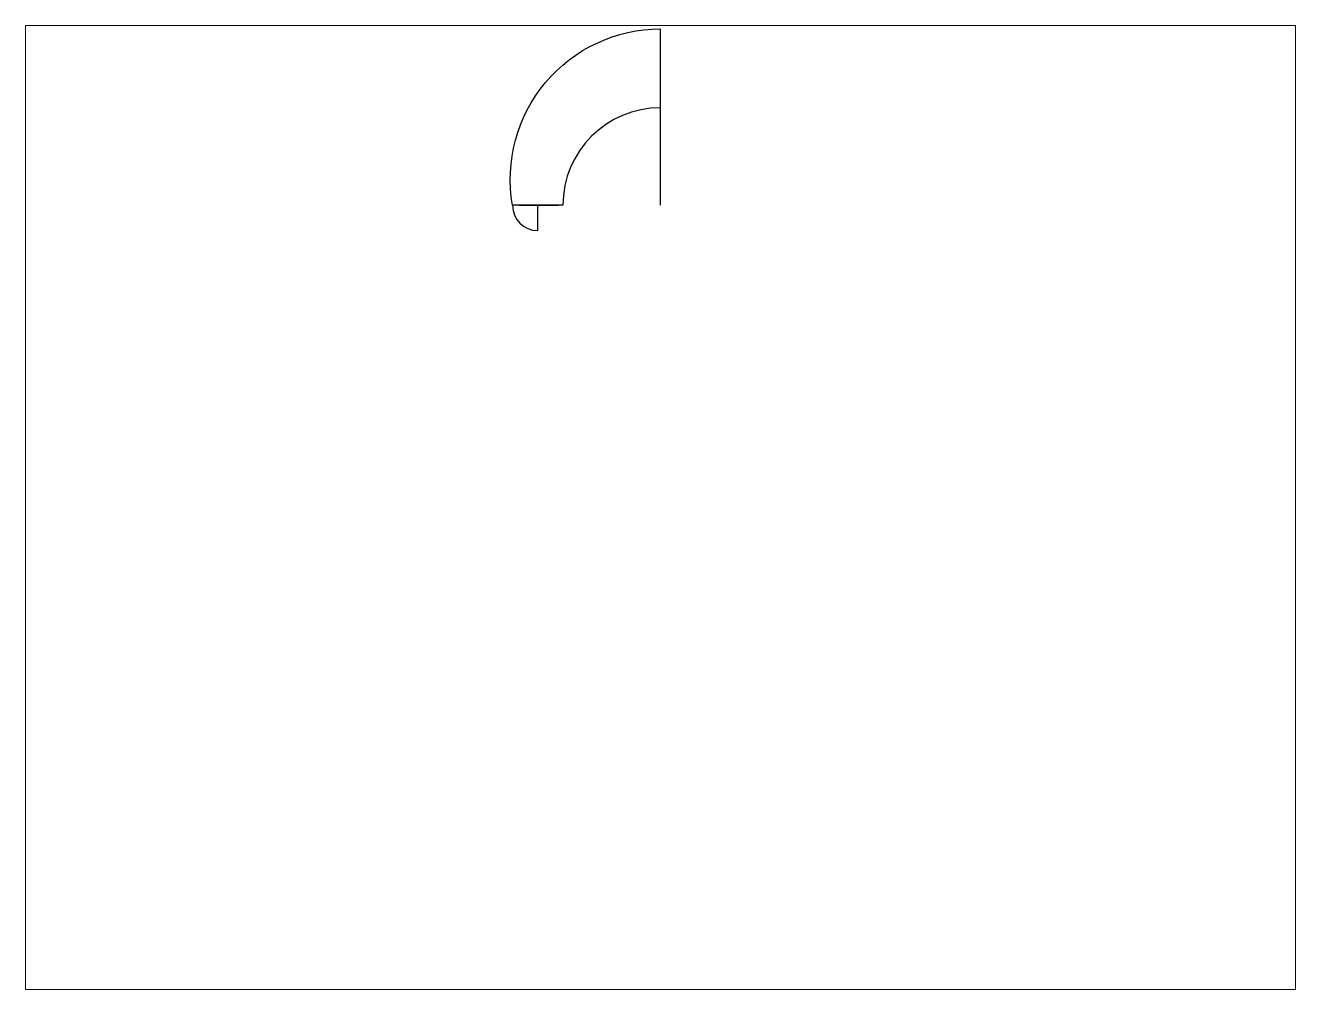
# Paper-space layout '布局1' of a CAD drawing. Header units: centimetres. Extents: x 26 to 231, y 20 to 176.
# The model-space entities are those that its viewports show. They can reach past a viewport. Long polylines and large blocks are cut down to what shows.
import ezdxf

# ---------------------------------------------------------------- set-up
doc = ezdxf.new("R2010")
doc.units = ezdxf.units.CM
doc.layers.add('ATCH', color=7, linetype='Continuous')

msp = doc.modelspace()

# ---------------------------------------------------------------- linework, layer by layer
for p, q in [((0, 2.198), (0, 4.62)), ((0, -0.802), (0, 2.198)), ((-3.775, -1.577), (-3.775, -0.802))]:
    msp.add_line(p, q)
at = {"color": 242, "true_color": 0xcd2027, "extrusion": (0, -1, 0)}
msp.add_line((-3.75, -0.802), (-4.35, -0.802), dxfattribs=at)
msp.add_lwpolyline([(-4.55, -0.802, -0.466308), (0, 4.62, -0.466308)], format="xyb")
msp.add_lwpolyline([(-3, -0.802), (-4.55, -0.802)])
for centre, radius, start, end in [((0, -0.802), 3, 90, 180), ((-3.775, -0.802), 0.775, 180, 270)]:
    msp.add_arc(centre, radius, start, end)
at = {"layer": 'ATCH', "extrusion": (0, -1, 0)}
msp.add_circle((-3.75, 0, 0.802), 0.6, dxfattribs=at)

psp = doc.layouts.new('布局1')

# ---------------------------------------------------------------- viewports
at = {"layer": '0', "view_target_point": (-1.359, -1.97)}
psp.add_viewport(center=(128.5, 97.5), size=(205.6, 156), view_center_point=(1.359, -8.121), view_height=29.6378, dxfattribs=at)

doc.saveas('drawing.dxf')
